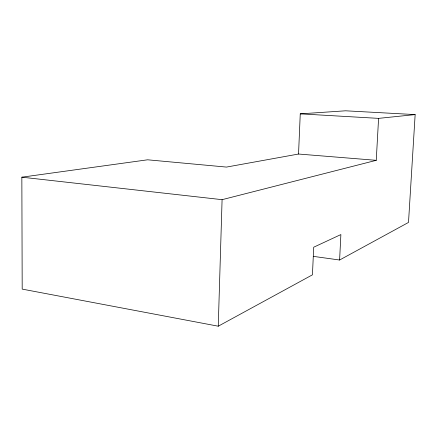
<?xml version="1.0" encoding="UTF-8"?>
<svg xmlns="http://www.w3.org/2000/svg" width="437" height="437" viewBox="0 0 437 437"><rect width="100%" height="100%" fill="white"/><g stroke="black" fill="none" stroke-linecap="round" stroke-linejoin="round"><path stroke-width="0.66" d="M376.246 160.324L298.542 154.032L226.47 167.081L147.613 159.8L21.85 177.182L22.189 289.108L218.254 326.199L222.089 199.671L376.246 160.324L378.584 118.372L415.15 114.592L408.502 222.433L339.604 260.015L313.384 256.372M298.542 154.032L300.257 113.855L345.574 110.801L415.15 114.592M339.604 260.015L340.882 234.56L313.711 247.211L312.439 274.829L218.254 326.199M300.257 113.855L378.584 118.372M21.85 177.182L222.089 199.671"/></g></svg>
